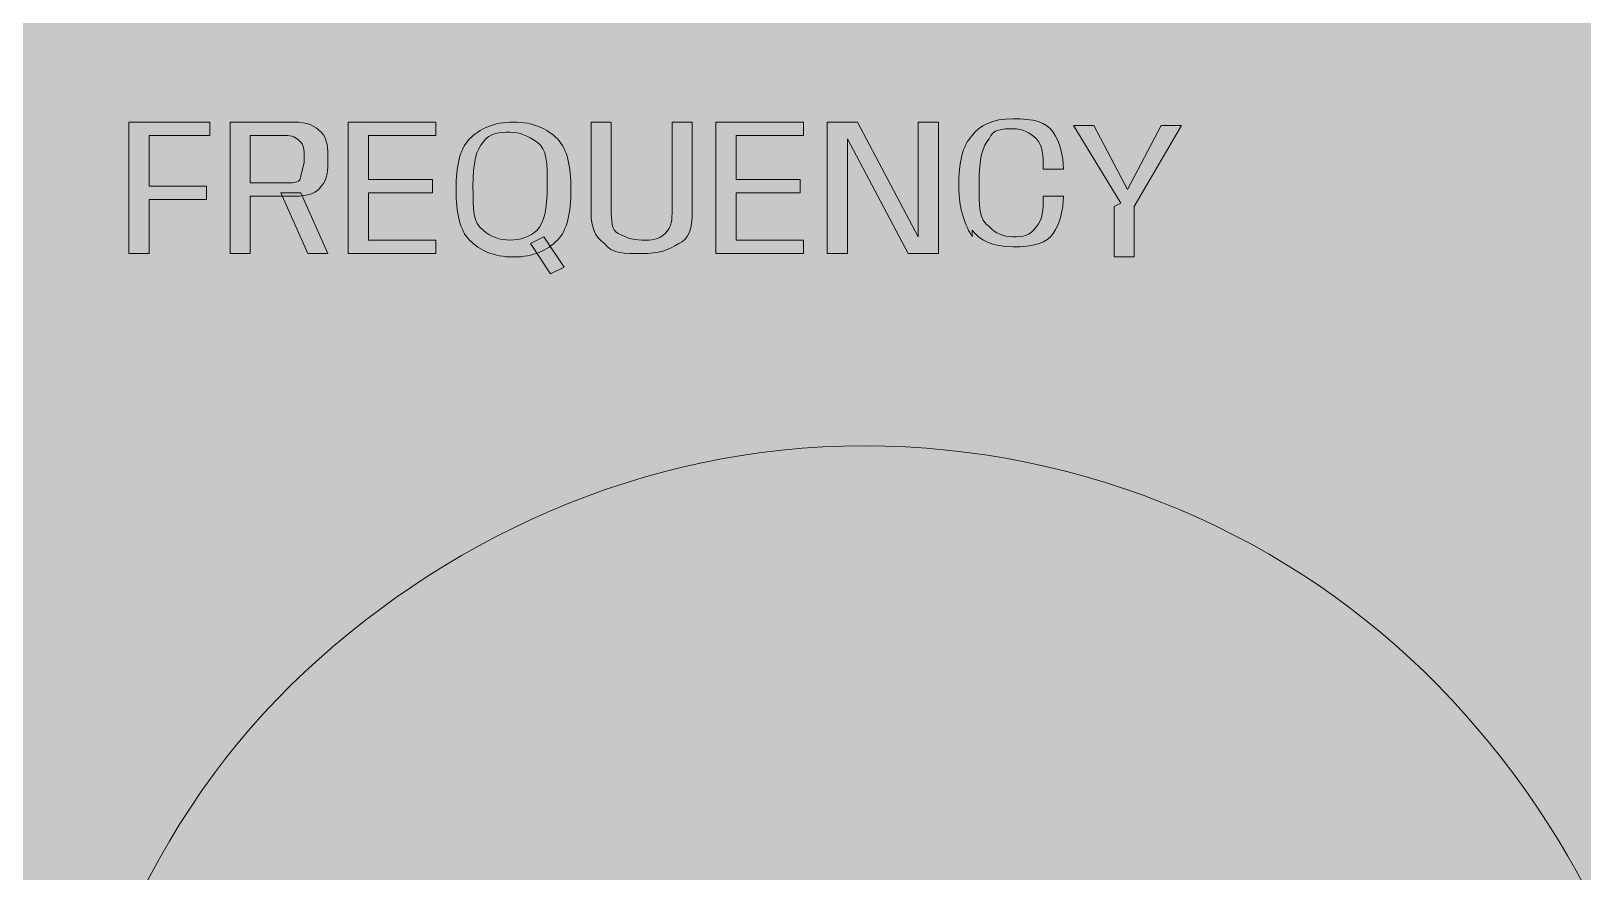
# Model space of a CAD drawing. Header units: millimetres. Extents: x -6 to 399, y -25 to 134.
# Drawn here: x 4.41 to 20.64, y 65.55 to 74.35 of the extents above; entities that cross this region are included whole.
import ezdxf

# ---------------------------------------------------------------- set-up
doc = ezdxf.new("R2010")
doc.units = ezdxf.units.MM
doc.header["$MEASUREMENT"] = 0
doc.layers.add('background', color=7, linetype='Continuous', lineweight=0)
doc.layers.add('pink', color=7, linetype='Continuous', lineweight=0)

msp = doc.modelspace()

# ---------------------------------------------------------------- hatches: boundary and pattern name
at = {"layer": 'background', "true_color": 0x010101, "transparency": 33554687}
h = msp.add_hatch(color=18, dxfattribs=at)
h.dxf.hatch_style = 2
h.paths.add_polyline_path([(0.19403, 129.25778), (81.95028, 129.25778), (81.95028, 0.26458), (0.19403, 0.26458)])
at = {"layer": 'pink', "true_color": 0xf4a7b0, "transparency": 33554687}
h = msp.add_hatch(color=231, dxfattribs=at)
h.dxf.hatch_style = 2
h.paths.add_polyline_path([(5.43278, 73.39542), (6.27944, 73.39542), (6.27944, 73.25431), (5.64444, 73.25431), (5.64444, 72.72514), (6.24416, 72.72514), (6.24416, 72.58403), (5.64444, 72.58403), (5.64444, 72.01959), (5.43278, 72.01959)])
h = msp.add_hatch(color=231, dxfattribs=at)
h.dxf.hatch_style = 2
edge = h.paths.add_edge_path()
edge.add_spline(control_points=[(6.49111, 73.39542), (6.49111, 73.39542), (7.16139, 73.39542), (7.16139, 73.39542), (7.3025, 73.39542), (7.37305, 73.36014), (7.44361, 73.28958), (7.51416, 73.21903), (7.51416, 73.11319), (7.51416, 73.00736), (7.51416, 72.90152), (7.51416, 72.79569), (7.44361, 72.72514), (7.40833, 72.65458), (7.3025, 72.6193), (7.16139, 72.6193), (7.16139, 72.6193), (6.70278, 72.6193), (6.70278, 72.6193), (6.70278, 72.6193), (6.70278, 72.01958), (6.70278, 72.01958), (6.70278, 72.01958), (6.49111, 72.01958), (6.49111, 72.01958), (6.49111, 72.01958), (6.49111, 73.39541), (6.49111, 73.39541), (6.49111, 73.39541), (6.49111, 73.39542), (6.49111, 73.39542)], knot_values=[0, 0, 0, 0, 1, 1, 1, 2, 2, 2, 3, 3, 3, 4, 4, 4, 5, 5, 5, 6, 6, 6, 7, 7, 7, 8, 8, 8, 9, 9, 9, 10, 10, 10, 10], degree=3, periodic=0)
edge = h.paths.add_edge_path()
edge.add_spline(control_points=[(7.09083, 72.76042), (7.16139, 72.76042), (7.23194, 72.76042), (7.23194, 72.83097), (7.23194, 72.86625), (7.26722, 72.9368), (7.26722, 73.00736), (7.26722, 73.07791), (7.26722, 73.14847), (7.23194, 73.18375), (7.19666, 73.21903), (7.16139, 73.2543), (7.09083, 73.2543), (7.09083, 73.2543), (6.70278, 73.2543), (6.70278, 73.2543), (6.70278, 73.2543), (6.70278, 72.76042), (6.70278, 72.76042), (6.70278, 72.76042), (7.09083, 72.76042), (7.09083, 72.76042)], knot_values=[0, 0, 0, 0, 1, 1, 1, 2, 2, 2, 3, 3, 3, 4, 4, 4, 5, 5, 5, 6, 6, 6, 7, 7, 7, 7], degree=3, periodic=0)
edge.add_line((7.09083, 72.76042), (7.09083, 72.76042))
edge = h.paths.add_edge_path()
edge.add_spline(control_points=[(7.02028, 72.65459), (7.02028, 72.65459), (7.23194, 72.65459), (7.23194, 72.65459), (7.23194, 72.65459), (7.51416, 72.01959), (7.51416, 72.01959), (7.51416, 72.01959), (7.3025, 72.01959), (7.3025, 72.01959), (7.3025, 72.01959), (7.02028, 72.65459), (7.02028, 72.65459)], knot_values=[0, 0, 0, 0, 1, 1, 1, 2, 2, 2, 3, 3, 3, 4, 4, 4, 4], degree=3, periodic=0)
edge.add_line((7.02028, 72.65459), (7.02028, 72.65459))
h = msp.add_hatch(color=231, dxfattribs=at)
h.dxf.hatch_style = 2
h.paths.add_polyline_path([(7.72583, 73.39542), (8.64305, 73.39542), (8.64305, 73.25431), (7.9375, 73.25431), (7.9375, 72.7957), (8.60778, 72.7957), (8.60778, 72.65459), (7.9375, 72.65459), (7.9375, 72.1607), (8.64305, 72.1607), (8.64305, 72.01959), (7.72583, 72.01959), (7.72583, 73.39542)])
h = msp.add_hatch(color=231, dxfattribs=at)
h.dxf.hatch_style = 2
edge = h.paths.add_edge_path()
edge.add_spline(control_points=[(8.99583, 72.16069), (8.89, 72.26653), (8.85472, 72.44292), (8.85472, 72.68986), (8.85472, 72.9368), (8.89, 73.11319), (8.99583, 73.21903), (9.10166, 73.32486), (9.24278, 73.39542), (9.45444, 73.39542), (9.66611, 73.39542), (9.80722, 73.32486), (9.91305, 73.21903), (10.01889, 73.11319), (10.05416, 72.9368), (10.05416, 72.68986), (10.05416, 72.44292), (10.01889, 72.26653), (9.91305, 72.16069), (9.80722, 72.05486), (9.66611, 71.98431), (9.45444, 71.98431), (9.24278, 71.98431), (9.10166, 72.05486), (8.99583, 72.16069)], knot_values=[0, 0, 0, 0, 1, 1, 1, 2, 2, 2, 3, 3, 3, 4, 4, 4, 5, 5, 5, 6, 6, 6, 7, 7, 7, 8, 8, 8, 8], degree=3, periodic=0)
edge = h.paths.add_edge_path()
edge.add_spline(control_points=[(9.70139, 72.26653), (9.77194, 72.33708), (9.80722, 72.4782), (9.80722, 72.72514), (9.80722, 72.97208), (9.80722, 73.1132), (9.70139, 73.18375), (9.59555, 73.25431), (9.525, 73.28959), (9.41917, 73.28959), (9.31333, 73.28959), (9.2075, 73.28959), (9.13694, 73.18375), (9.06639, 73.1132), (9.03111, 72.97208), (9.03111, 72.72514), (9.03111, 72.4782), (9.03111, 72.33708), (9.13694, 72.26653), (9.2075, 72.19597), (9.31333, 72.16069), (9.41917, 72.16069), (9.525, 72.16069), (9.63083, 72.19597), (9.70139, 72.26653)], knot_values=[0, 0, 0, 0, 1, 1, 1, 2, 2, 2, 3, 3, 3, 4, 4, 4, 5, 5, 5, 6, 6, 6, 7, 7, 7, 8, 8, 8, 8], degree=3, periodic=0)
edge.add_line((9.70139, 72.26653), (9.70139, 72.26653))
edge = h.paths.add_edge_path()
edge.add_spline(control_points=[(9.63083, 72.12542), (9.63083, 72.12542), (9.77194, 72.19597), (9.77194, 72.19597), (9.77194, 72.19597), (9.98361, 71.87848), (9.98361, 71.87848), (9.98361, 71.87848), (9.8425, 71.80792), (9.8425, 71.80792), (9.8425, 71.80792), (9.63083, 72.12542), (9.63083, 72.12542)], knot_values=[0, 0, 0, 0, 1, 1, 1, 2, 2, 2, 3, 3, 3, 4, 4, 4, 4], degree=3, periodic=0)
edge.add_line((9.63083, 72.12542), (9.63083, 72.12542))
h = msp.add_hatch(color=231, dxfattribs=at)
h.dxf.hatch_style = 2
edge = h.paths.add_edge_path()
edge.add_spline(control_points=[(10.40694, 72.12542), (10.30111, 72.19597), (10.26583, 72.30181), (10.26583, 72.44292), (10.26583, 72.44292), (10.26583, 73.39542), (10.26583, 73.39542), (10.26583, 73.39542), (10.4775, 73.39542), (10.4775, 73.39542), (10.4775, 73.39542), (10.4775, 72.47819), (10.4775, 72.47819), (10.4775, 72.37236), (10.4775, 72.26652), (10.54805, 72.23125), (10.61861, 72.19597), (10.68916, 72.16069), (10.795, 72.16069), (10.90083, 72.16069), (10.97139, 72.16069), (11.04194, 72.23125), (11.1125, 72.3018), (11.1125, 72.37236), (11.1125, 72.47819), (11.1125, 72.47819), (11.1125, 73.39542), (11.1125, 73.39542), (11.1125, 73.39542), (11.32416, 73.39542), (11.32416, 73.39542), (11.32416, 73.39542), (11.32416, 72.44292), (11.32416, 72.44292), (11.32416, 72.30181), (11.28889, 72.16069), (11.18305, 72.12542), (11.07722, 72.05487), (10.97139, 72.01959), (10.795, 72.01959), (10.61861, 72.01959), (10.4775, 72.01959), (10.40694, 72.12542)], knot_values=[0, 0, 0, 0, 1, 1, 1, 2, 2, 2, 3, 3, 3, 4, 4, 4, 5, 5, 5, 6, 6, 6, 7, 7, 7, 8, 8, 8, 9, 9, 9, 10, 10, 10, 11, 11, 11, 12, 12, 12, 13, 13, 13, 14, 14, 14, 14], degree=3, periodic=0)
h = msp.add_hatch(color=231, dxfattribs=at)
h.dxf.hatch_style = 2
h.paths.add_polyline_path([(11.57111, 73.39542), (12.48833, 73.39542), (12.48833, 73.25431), (11.78278, 73.25431), (11.78278, 72.7957), (12.45305, 72.7957), (12.45305, 72.65459), (11.78278, 72.65459), (11.78278, 72.1607), (12.48833, 72.1607), (12.48833, 72.01959), (11.57111, 72.01959), (11.57111, 73.39542)])
h = msp.add_hatch(color=231, dxfattribs=at)
h.dxf.hatch_style = 2
h.paths.add_polyline_path([(12.73528, 73.39542), (13.05278, 73.39542), (13.68778, 72.19597), (13.68778, 73.39542), (13.89944, 73.39542), (13.89944, 72.01959), (13.58194, 72.01959), (12.94694, 73.21903), (12.94694, 72.01959), (12.73528, 72.01959)])
h = msp.add_hatch(color=231, dxfattribs=at)
h.dxf.hatch_style = 2
edge = h.paths.add_edge_path()
edge.add_spline(control_points=[(14.25222, 72.19597), (14.18166, 72.30181), (14.11111, 72.4782), (14.11111, 72.72514), (14.11111, 72.97208), (14.14639, 73.14847), (14.25222, 73.25431), (14.32278, 73.36014), (14.46389, 73.4307), (14.67555, 73.4307), (14.88722, 73.4307), (15.02833, 73.39542), (15.09889, 73.28959), (15.16944, 73.18375), (15.20472, 73.04264), (15.20472, 72.90153), (15.20472, 72.90153), (14.99305, 72.90153), (14.99305, 72.90153), (14.99305, 73.04264), (14.99305, 73.14847), (14.9225, 73.21903), (14.85194, 73.28958), (14.78139, 73.32486), (14.67555, 73.32486), (14.56972, 73.32486), (14.46389, 73.32486), (14.42861, 73.21903), (14.35805, 73.14847), (14.32278, 73.00736), (14.32278, 72.76042), (14.32278, 72.51347), (14.32278, 72.37236), (14.42861, 72.3018), (14.49916, 72.23125), (14.56972, 72.19597), (14.67555, 72.19597), (14.78139, 72.19597), (14.85194, 72.19597), (14.9225, 72.3018), (14.99305, 72.37236), (14.99305, 72.47819), (14.99305, 72.6193), (14.99305, 72.6193), (15.20472, 72.6193), (15.20472, 72.6193), (15.20472, 72.47819), (15.16944, 72.33708), (15.09889, 72.23124), (15.02833, 72.12541), (14.88722, 72.09013), (14.67555, 72.09013), (14.46389, 72.09013), (14.32278, 72.16069), (14.25222, 72.26652), (14.25222, 72.26652), (14.25222, 72.19597), (14.25222, 72.19597)], knot_values=[0, 0, 0, 0, 1, 1, 1, 2, 2, 2, 3, 3, 3, 4, 4, 4, 5, 5, 5, 6, 6, 6, 7, 7, 7, 8, 8, 8, 9, 9, 9, 10, 10, 10, 11, 11, 11, 12, 12, 12, 13, 13, 13, 14, 14, 14, 15, 15, 15, 16, 16, 16, 17, 17, 17, 18, 18, 18, 19, 19, 19, 19], degree=3, periodic=0)
h = msp.add_hatch(color=231, dxfattribs=at)
h.dxf.hatch_style = 2
h.paths.add_polyline_path([(15.80444, 72.54875), (15.31055, 73.36014), (15.52222, 73.36014), (15.875, 72.68987), (16.22777, 73.36014), (16.43944, 73.36014), (15.94555, 72.51348), (15.94555, 71.98431), (15.73389, 71.98431), (15.73389, 72.51348)])

# ---------------------------------------------------------------- linework, layer by layer
at = {"layer": 'pink', "color": 18, "lineweight": 0, "true_color": 0x000000}
for points in [[(5.43278, 73.39542), (6.27944, 73.39542), (6.27944, 73.25431), (5.64444, 73.25431), (5.64444, 72.72514), (6.24416, 72.72514), (6.24416, 72.58403), (5.64444, 72.58403), (5.64444, 72.01959), (5.43278, 72.01959)], [(7.72583, 73.39542), (8.64305, 73.39542), (8.64305, 73.25431), (7.9375, 73.25431), (7.9375, 72.7957), (8.60778, 72.7957), (8.60778, 72.65459), (7.9375, 72.65459), (7.9375, 72.1607), (8.64305, 72.1607), (8.64305, 72.01959), (7.72583, 72.01959), (7.72583, 73.39542)], [(11.57111, 73.39542), (12.48833, 73.39542), (12.48833, 73.25431), (11.78278, 73.25431), (11.78278, 72.7957), (12.45305, 72.7957), (12.45305, 72.65459), (11.78278, 72.65459), (11.78278, 72.1607), (12.48833, 72.1607), (12.48833, 72.01959), (11.57111, 72.01959), (11.57111, 73.39542)], [(12.73528, 73.39542), (13.05278, 73.39542), (13.68778, 72.19597), (13.68778, 72.19597), (13.68778, 73.39542), (13.89944, 73.39542), (13.89944, 72.01959), (13.58194, 72.01959), (12.94694, 73.21903), (12.94694, 73.21903), (12.94694, 72.01959), (12.73528, 72.01959)], [(15.80444, 72.54875), (15.31055, 73.36014), (15.52222, 73.36014), (15.875, 72.68987), (15.875, 72.68987), (16.22777, 73.36014), (16.43944, 73.36014), (15.94555, 72.51348), (15.94555, 71.98431), (15.73389, 71.98431), (15.73389, 72.51348)], [(7.02028, 72.65459), (7.23194, 72.65459), (7.51416, 72.01959), (7.3025, 72.01959)], [(9.63083, 72.12542), (9.77194, 72.19597), (9.98361, 71.87848), (9.8425, 71.80792)]]:
    msp.add_lwpolyline(points, close=True, dxfattribs=at)
at = {"layer": 'pink'}
for points in [[(5.43278, 73.39542), (6.27944, 73.39542), (6.27944, 73.25431), (5.64444, 73.25431), (5.64444, 72.72514), (6.24416, 72.72514), (6.24416, 72.58403), (5.64444, 72.58403), (5.64444, 72.01959), (5.43278, 72.01959)], [(7.72583, 73.39542), (8.64305, 73.39542), (8.64305, 73.25431), (7.9375, 73.25431), (7.9375, 72.7957), (8.60778, 72.7957), (8.60778, 72.65459), (7.9375, 72.65459), (7.9375, 72.1607), (8.64305, 72.1607), (8.64305, 72.01959), (7.72583, 72.01959), (7.72583, 73.39542)], [(11.57111, 73.39542), (12.48833, 73.39542), (12.48833, 73.25431), (11.78278, 73.25431), (11.78278, 72.7957), (12.45305, 72.7957), (12.45305, 72.65459), (11.78278, 72.65459), (11.78278, 72.1607), (12.48833, 72.1607), (12.48833, 72.01959), (11.57111, 72.01959), (11.57111, 73.39542)], [(12.73528, 73.39542), (13.05278, 73.39542), (13.68778, 72.19597), (13.68778, 72.19597), (13.68778, 73.39542), (13.89944, 73.39542), (13.89944, 72.01959), (13.58194, 72.01959), (12.94694, 73.21903), (12.94694, 73.21903), (12.94694, 72.01959), (12.73528, 72.01959)], [(15.80444, 72.54875), (15.31055, 73.36014), (15.52222, 73.36014), (15.875, 72.68987), (15.875, 72.68987), (16.22777, 73.36014), (16.43944, 73.36014), (15.94555, 72.51348), (15.94555, 71.98431), (15.73389, 71.98431), (15.73389, 72.51348)]]:
    msp.add_lwpolyline(points, close=True, dxfattribs=at)
at = {"layer": 'pink', "color": 18, "lineweight": 0, "true_color": 0x000000}
for points, knots in [([(6.49111, 73.39542), (6.49111, 73.39542), (7.16139, 73.39542), (7.16139, 73.39542), (7.3025, 73.39542), (7.37305, 73.36014), (7.44361, 73.28958), (7.51416, 73.21903), (7.51416, 73.11319), (7.51416, 73.00736), (7.51416, 72.90152), (7.51416, 72.79569), (7.44361, 72.72514), (7.40833, 72.65458), (7.3025, 72.6193), (7.16139, 72.6193), (7.16139, 72.6193), (6.70278, 72.6193), (6.70278, 72.6193), (6.70278, 72.6193), (6.70278, 72.01958), (6.70278, 72.01958), (6.70278, 72.01958), (6.49111, 72.01958), (6.49111, 72.01958), (6.49111, 72.01958), (6.49111, 73.39541), (6.49111, 73.39541), (6.49111, 73.39541), (6.49111, 73.39542), (6.49111, 73.39542)], [0, 0, 0, 0, 1, 1, 1, 2, 2, 2, 3, 3, 3, 4, 4, 4, 5, 5, 5, 6, 6, 6, 7, 7, 7, 8, 8, 8, 9, 9, 9, 10, 10, 10, 10]), ([(8.99583, 72.16069), (8.89, 72.26653), (8.85472, 72.44292), (8.85472, 72.68986), (8.85472, 72.9368), (8.89, 73.11319), (8.99583, 73.21903), (9.10166, 73.32486), (9.24278, 73.39542), (9.45444, 73.39542), (9.66611, 73.39542), (9.80722, 73.32486), (9.91305, 73.21903), (10.01889, 73.11319), (10.05416, 72.9368), (10.05416, 72.68986), (10.05416, 72.44292), (10.01889, 72.26653), (9.91305, 72.16069), (9.80722, 72.05486), (9.66611, 71.98431), (9.45444, 71.98431), (9.24278, 71.98431), (9.10166, 72.05486), (8.99583, 72.16069)], [0, 0, 0, 0, 1, 1, 1, 2, 2, 2, 3, 3, 3, 4, 4, 4, 5, 5, 5, 6, 6, 6, 7, 7, 7, 8, 8, 8, 8]), ([(10.40694, 72.12542), (10.30111, 72.19597), (10.26583, 72.30181), (10.26583, 72.44292), (10.26583, 72.44292), (10.26583, 73.39542), (10.26583, 73.39542), (10.26583, 73.39542), (10.4775, 73.39542), (10.4775, 73.39542), (10.4775, 73.39542), (10.4775, 72.47819), (10.4775, 72.47819), (10.4775, 72.37236), (10.4775, 72.26652), (10.54805, 72.23125), (10.61861, 72.19597), (10.68916, 72.16069), (10.795, 72.16069), (10.90083, 72.16069), (10.97139, 72.16069), (11.04194, 72.23125), (11.1125, 72.3018), (11.1125, 72.37236), (11.1125, 72.47819), (11.1125, 72.47819), (11.1125, 73.39542), (11.1125, 73.39542), (11.1125, 73.39542), (11.32416, 73.39542), (11.32416, 73.39542), (11.32416, 73.39542), (11.32416, 72.44292), (11.32416, 72.44292), (11.32416, 72.30181), (11.28889, 72.16069), (11.18305, 72.12542), (11.07722, 72.05487), (10.97139, 72.01959), (10.795, 72.01959), (10.61861, 72.01959), (10.4775, 72.01959), (10.40694, 72.12542)], [0, 0, 0, 0, 1, 1, 1, 2, 2, 2, 3, 3, 3, 4, 4, 4, 5, 5, 5, 6, 6, 6, 7, 7, 7, 8, 8, 8, 9, 9, 9, 10, 10, 10, 11, 11, 11, 12, 12, 12, 13, 13, 13, 14, 14, 14, 14]), ([(14.25222, 72.19597), (14.18166, 72.30181), (14.11111, 72.4782), (14.11111, 72.72514), (14.11111, 72.97208), (14.14639, 73.14847), (14.25222, 73.25431), (14.32278, 73.36014), (14.46389, 73.4307), (14.67555, 73.4307), (14.88722, 73.4307), (15.02833, 73.39542), (15.09889, 73.28959), (15.16944, 73.18375), (15.20472, 73.04264), (15.20472, 72.90153), (15.20472, 72.90153), (14.99305, 72.90153), (14.99305, 72.90153), (14.99305, 73.04264), (14.99305, 73.14847), (14.9225, 73.21903), (14.85194, 73.28958), (14.78139, 73.32486), (14.67555, 73.32486), (14.56972, 73.32486), (14.46389, 73.32486), (14.42861, 73.21903), (14.35805, 73.14847), (14.32278, 73.00736), (14.32278, 72.76042), (14.32278, 72.51347), (14.32278, 72.37236), (14.42861, 72.3018), (14.49916, 72.23125), (14.56972, 72.19597), (14.67555, 72.19597), (14.78139, 72.19597), (14.85194, 72.19597), (14.9225, 72.3018), (14.99305, 72.37236), (14.99305, 72.47819), (14.99305, 72.6193), (14.99305, 72.6193), (15.20472, 72.6193), (15.20472, 72.6193), (15.20472, 72.47819), (15.16944, 72.33708), (15.09889, 72.23124), (15.02833, 72.12541), (14.88722, 72.09013), (14.67555, 72.09013), (14.46389, 72.09013), (14.32278, 72.16069), (14.25222, 72.26652), (14.25222, 72.26652), (14.25222, 72.19597), (14.25222, 72.19597)], [0, 0, 0, 0, 1, 1, 1, 2, 2, 2, 3, 3, 3, 4, 4, 4, 5, 5, 5, 6, 6, 6, 7, 7, 7, 8, 8, 8, 9, 9, 9, 10, 10, 10, 11, 11, 11, 12, 12, 12, 13, 13, 13, 14, 14, 14, 15, 15, 15, 16, 16, 16, 17, 17, 17, 18, 18, 18, 19, 19, 19, 19]), ([(7.09083, 72.76042), (7.16139, 72.76042), (7.23194, 72.76042), (7.23194, 72.83097), (7.23194, 72.86625), (7.26722, 72.9368), (7.26722, 73.00736), (7.26722, 73.07791), (7.26722, 73.14847), (7.23194, 73.18375), (7.19666, 73.21903), (7.16139, 73.2543), (7.09083, 73.2543), (7.09083, 73.2543), (6.70278, 73.2543), (6.70278, 73.2543), (6.70278, 73.2543), (6.70278, 72.76042), (6.70278, 72.76042), (6.70278, 72.76042), (7.09083, 72.76042), (7.09083, 72.76042)], [0, 0, 0, 0, 1, 1, 1, 2, 2, 2, 3, 3, 3, 4, 4, 4, 5, 5, 5, 6, 6, 6, 7, 7, 7, 7]), ([(9.70139, 72.26653), (9.77194, 72.33708), (9.80722, 72.4782), (9.80722, 72.72514), (9.80722, 72.97208), (9.80722, 73.1132), (9.70139, 73.18375), (9.59555, 73.25431), (9.525, 73.28959), (9.41917, 73.28959), (9.31333, 73.28959), (9.2075, 73.28959), (9.13694, 73.18375), (9.06639, 73.1132), (9.03111, 72.97208), (9.03111, 72.72514), (9.03111, 72.4782), (9.03111, 72.33708), (9.13694, 72.26653), (9.2075, 72.19597), (9.31333, 72.16069), (9.41917, 72.16069), (9.525, 72.16069), (9.63083, 72.19597), (9.70139, 72.26653)], [0, 0, 0, 0, 1, 1, 1, 2, 2, 2, 3, 3, 3, 4, 4, 4, 5, 5, 5, 6, 6, 6, 7, 7, 7, 8, 8, 8, 8])]:
    msp.add_open_spline(points, degree=3, knots=knots, dxfattribs=at)
at = {"layer": 'pink'}
for points, knots in [([(6.49111, 73.39542), (6.49111, 73.39542), (7.16139, 73.39542), (7.16139, 73.39542), (7.3025, 73.39542), (7.37305, 73.36014), (7.44361, 73.28958), (7.51416, 73.21903), (7.51416, 73.11319), (7.51416, 73.00736), (7.51416, 72.90152), (7.51416, 72.79569), (7.44361, 72.72514), (7.40833, 72.65458), (7.3025, 72.6193), (7.16139, 72.6193), (7.16139, 72.6193), (6.70278, 72.6193), (6.70278, 72.6193), (6.70278, 72.6193), (6.70278, 72.01958), (6.70278, 72.01958), (6.70278, 72.01958), (6.49111, 72.01958), (6.49111, 72.01958), (6.49111, 72.01958), (6.49111, 73.39541), (6.49111, 73.39541), (6.49111, 73.39541), (6.49111, 73.39542), (6.49111, 73.39542)], [0, 0, 0, 0, 1, 1, 1, 2, 2, 2, 3, 3, 3, 4, 4, 4, 5, 5, 5, 6, 6, 6, 7, 7, 7, 8, 8, 8, 9, 9, 9, 10, 10, 10, 10]), ([(8.99583, 72.16069), (8.89, 72.26653), (8.85472, 72.44292), (8.85472, 72.68986), (8.85472, 72.9368), (8.89, 73.11319), (8.99583, 73.21903), (9.10166, 73.32486), (9.24278, 73.39542), (9.45444, 73.39542), (9.66611, 73.39542), (9.80722, 73.32486), (9.91305, 73.21903), (10.01889, 73.11319), (10.05416, 72.9368), (10.05416, 72.68986), (10.05416, 72.44292), (10.01889, 72.26653), (9.91305, 72.16069), (9.80722, 72.05486), (9.66611, 71.98431), (9.45444, 71.98431), (9.24278, 71.98431), (9.10166, 72.05486), (8.99583, 72.16069)], [0, 0, 0, 0, 1, 1, 1, 2, 2, 2, 3, 3, 3, 4, 4, 4, 5, 5, 5, 6, 6, 6, 7, 7, 7, 8, 8, 8, 8]), ([(10.40694, 72.12542), (10.30111, 72.19597), (10.26583, 72.30181), (10.26583, 72.44292), (10.26583, 72.44292), (10.26583, 73.39542), (10.26583, 73.39542), (10.26583, 73.39542), (10.4775, 73.39542), (10.4775, 73.39542), (10.4775, 73.39542), (10.4775, 72.47819), (10.4775, 72.47819), (10.4775, 72.37236), (10.4775, 72.26652), (10.54805, 72.23125), (10.61861, 72.19597), (10.68916, 72.16069), (10.795, 72.16069), (10.90083, 72.16069), (10.97139, 72.16069), (11.04194, 72.23125), (11.1125, 72.3018), (11.1125, 72.37236), (11.1125, 72.47819), (11.1125, 72.47819), (11.1125, 73.39542), (11.1125, 73.39542), (11.1125, 73.39542), (11.32416, 73.39542), (11.32416, 73.39542), (11.32416, 73.39542), (11.32416, 72.44292), (11.32416, 72.44292), (11.32416, 72.30181), (11.28889, 72.16069), (11.18305, 72.12542), (11.07722, 72.05487), (10.97139, 72.01959), (10.795, 72.01959), (10.61861, 72.01959), (10.4775, 72.01959), (10.40694, 72.12542)], [0, 0, 0, 0, 1, 1, 1, 2, 2, 2, 3, 3, 3, 4, 4, 4, 5, 5, 5, 6, 6, 6, 7, 7, 7, 8, 8, 8, 9, 9, 9, 10, 10, 10, 11, 11, 11, 12, 12, 12, 13, 13, 13, 14, 14, 14, 14]), ([(14.25222, 72.19597), (14.18166, 72.30181), (14.11111, 72.4782), (14.11111, 72.72514), (14.11111, 72.97208), (14.14639, 73.14847), (14.25222, 73.25431), (14.32278, 73.36014), (14.46389, 73.4307), (14.67555, 73.4307), (14.88722, 73.4307), (15.02833, 73.39542), (15.09889, 73.28959), (15.16944, 73.18375), (15.20472, 73.04264), (15.20472, 72.90153), (15.20472, 72.90153), (14.99305, 72.90153), (14.99305, 72.90153), (14.99305, 73.04264), (14.99305, 73.14847), (14.9225, 73.21903), (14.85194, 73.28958), (14.78139, 73.32486), (14.67555, 73.32486), (14.56972, 73.32486), (14.46389, 73.32486), (14.42861, 73.21903), (14.35805, 73.14847), (14.32278, 73.00736), (14.32278, 72.76042), (14.32278, 72.51347), (14.32278, 72.37236), (14.42861, 72.3018), (14.49916, 72.23125), (14.56972, 72.19597), (14.67555, 72.19597), (14.78139, 72.19597), (14.85194, 72.19597), (14.9225, 72.3018), (14.99305, 72.37236), (14.99305, 72.47819), (14.99305, 72.6193), (14.99305, 72.6193), (15.20472, 72.6193), (15.20472, 72.6193), (15.20472, 72.47819), (15.16944, 72.33708), (15.09889, 72.23124), (15.02833, 72.12541), (14.88722, 72.09013), (14.67555, 72.09013), (14.46389, 72.09013), (14.32278, 72.16069), (14.25222, 72.26652), (14.25222, 72.26652), (14.25222, 72.19597), (14.25222, 72.19597)], [0, 0, 0, 0, 1, 1, 1, 2, 2, 2, 3, 3, 3, 4, 4, 4, 5, 5, 5, 6, 6, 6, 7, 7, 7, 8, 8, 8, 9, 9, 9, 10, 10, 10, 11, 11, 11, 12, 12, 12, 13, 13, 13, 14, 14, 14, 15, 15, 15, 16, 16, 16, 17, 17, 17, 18, 18, 18, 19, 19, 19, 19]), ([(7.09083, 72.76042), (7.16139, 72.76042), (7.23194, 72.76042), (7.23194, 72.83097), (7.23194, 72.86625), (7.26722, 72.9368), (7.26722, 73.00736), (7.26722, 73.07791), (7.26722, 73.14847), (7.23194, 73.18375), (7.19666, 73.21903), (7.16139, 73.2543), (7.09083, 73.2543), (7.09083, 73.2543), (6.70278, 73.2543), (6.70278, 73.2543), (6.70278, 73.2543), (6.70278, 72.76042), (6.70278, 72.76042), (6.70278, 72.76042), (7.09083, 72.76042), (7.09083, 72.76042)], [0, 0, 0, 0, 1, 1, 1, 2, 2, 2, 3, 3, 3, 4, 4, 4, 5, 5, 5, 6, 6, 6, 7, 7, 7, 7]), ([(9.70139, 72.26653), (9.77194, 72.33708), (9.80722, 72.4782), (9.80722, 72.72514), (9.80722, 72.97208), (9.80722, 73.1132), (9.70139, 73.18375), (9.59555, 73.25431), (9.525, 73.28959), (9.41917, 73.28959), (9.31333, 73.28959), (9.2075, 73.28959), (9.13694, 73.18375), (9.06639, 73.1132), (9.03111, 72.97208), (9.03111, 72.72514), (9.03111, 72.4782), (9.03111, 72.33708), (9.13694, 72.26653), (9.2075, 72.19597), (9.31333, 72.16069), (9.41917, 72.16069), (9.525, 72.16069), (9.63083, 72.19597), (9.70139, 72.26653)], [0, 0, 0, 0, 1, 1, 1, 2, 2, 2, 3, 3, 3, 4, 4, 4, 5, 5, 5, 6, 6, 6, 7, 7, 7, 8, 8, 8, 8]), ([(7.02028, 72.65459), (7.02028, 72.65459), (7.23194, 72.65459), (7.23194, 72.65459), (7.23194, 72.65459), (7.51416, 72.01959), (7.51416, 72.01959), (7.51416, 72.01959), (7.3025, 72.01959), (7.3025, 72.01959), (7.3025, 72.01959), (7.02028, 72.65459), (7.02028, 72.65459)], [0, 0, 0, 0, 1, 1, 1, 2, 2, 2, 3, 3, 3, 4, 4, 4, 4]), ([(9.63083, 72.12542), (9.63083, 72.12542), (9.77194, 72.19597), (9.77194, 72.19597), (9.77194, 72.19597), (9.98361, 71.87848), (9.98361, 71.87848), (9.98361, 71.87848), (9.8425, 71.80792), (9.8425, 71.80792), (9.8425, 71.80792), (9.63083, 72.12542), (9.63083, 72.12542)], [0, 0, 0, 0, 1, 1, 1, 2, 2, 2, 3, 3, 3, 4, 4, 4, 4])]:
    msp.add_open_spline(points, degree=3, knots=knots, dxfattribs=at)
at = {"layer": 'pink', "color": 231, "lineweight": 18, "true_color": 0xf4a7b0}
msp.add_open_spline([(6.77333, 55.86236), (5.43278, 57.37931), (4.62139, 59.35486), (4.62139, 61.50681), (4.62139, 63.65875), (5.57389, 65.98708), (7.12611, 67.50403), (8.67833, 69.02097), (10.795, 70.00875), (13.12333, 70.00875), (15.45166, 70.00875), (17.60361, 69.05625), (19.12055, 67.50403), (20.6375, 65.9518), (21.62527, 63.83514), (21.62527, 61.50681), (21.62527, 59.17847), (20.81388, 57.37931), (19.47333, 55.86236)], degree=3, knots=[0, 0, 0, 0, 1, 1, 1, 2, 2, 2, 3, 3, 3, 4, 4, 4, 5, 5, 5, 6, 6, 6, 6], dxfattribs=at)

doc.saveas('drawing.dxf')
